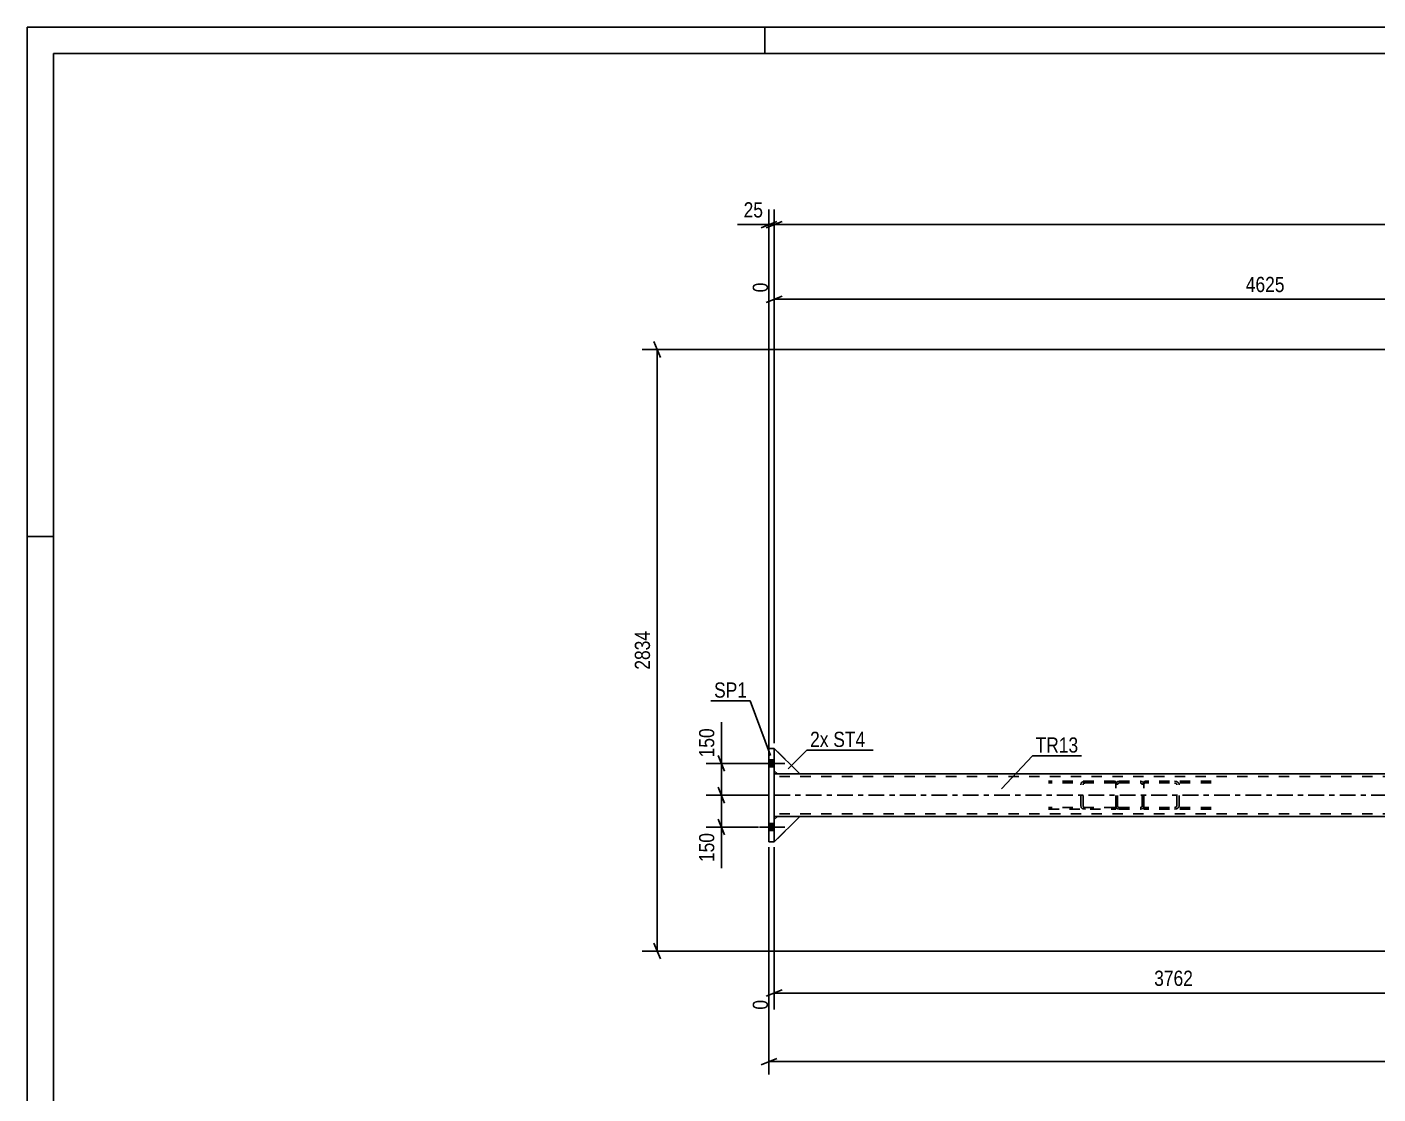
# Model space of a CAD drawing. Header units: millimetres. Extents: x -141 to 1048, y -561 to 280.
# Drawn here: x -140.8 to 113.7, y 79.3 to 280.4 of the extents above; entities that cross this region are included whole.
import ezdxf

# ---------------------------------------------------------------- set-up
doc = ezdxf.new("R2010")
doc.units = ezdxf.units.MM
doc.linetypes.add('DXK_LINE_DOT2', pattern=[3.9198, 1.9599, -1.9599])
doc.linetypes.add('DXK_LINE_DOT3', pattern=[5.9187, 2.979, -0.9799, 0.9799, -0.9799])
doc.styles.add('Arial Narrow', font='ARIALN.TTF', dxfattribs={"height": 0.2})

# ---------------------------------------------------------------- blocks, each defined once
blk = doc.blocks.new('Unknown-389626618-1160')
at = {"color": 5, "linetype": 'Continuous'}
for p, q in [((1048.2, 280.39), (-140.8, 280.39)), ((-140.8, 280.39), (-140.8, -560.61)), ((-1.8, 275.39), (-1.8, 280.39)), ((1043.2, 275.39), (-135.8, 275.39)), ((-135.8, 275.39), (-135.8, -555.61)), ((-135.8, 184.39), (-140.8, 184.39))]:
    blk.add_line(p, q, dxfattribs=at)
blk = doc.blocks.new('Part-389626618-34434 - 34395')
at = {"color": 2, "linetype": 'Continuous'}
for p, q in [((-1, 144.42), (0, 144.42)), ((-1, 126.82), (-1, 144.42)), ((0, 126.82), (0, 144.42)), ((0, 126.82), (-1, 126.82))]:
    blk.add_line(p, q, dxfattribs=at)
at = {"color": 7, "linetype": 'DXK_LINE_DOT2'}
for p, q in [((-1, 126.82), (-1, 144.42)), ((0, 144.42), (0, 126.82))]:
    blk.add_line(p, q, dxfattribs=at)
blk = doc.blocks.new('Part-389626618-34396 - 34395')
at = {"color": 7, "linetype": 'DXK_LINE_DOT2'}
for p, q in [((64.1, 138.26), (51.69, 138.26)), ((64.1, 137.94), (51.69, 137.94)), ((57.8, 137.86), (57.73, 137.62)), ((57.73, 133.62), (57.73, 137.62)), ((58.17, 137.62), (58.21, 137.74)), ((58.17, 133.62), (58.17, 137.62)), ((58.61, 138.26), (58.28, 138.21)), ((58.44, 137.91), (58.61, 137.94)), ((64.1, 138.26), (64.36, 138.22)), ((64.1, 137.94), (64.27, 137.91)), ((64.27, 137.91), (64.36, 137.87)), ((64.36, 133.01), (64.36, 138.22)), ((64.1, 133.3), (51.69, 133.3)), ((51.69, 132.98), (64.1, 132.98)), ((57.73, 133.62), (57.8, 133.37)), ((58.21, 133.49), (58.17, 133.62)), ((58.28, 133.02), (58.61, 132.98)), ((58.61, 133.3), (58.44, 133.32)), ((64.27, 133.32), (64.1, 133.3)), ((64.1, 132.98), (64.36, 133.01)), ((64.36, 133.36), (64.27, 133.32))]:
    blk.add_line(p, q, dxfattribs=at)
for centre, radius, start, end in [((58.48, 137.43), 0.802, 104.5547, 147.5896), ((58.54, 137.52), 0.401, 104.5547, 147.5896), ((58.48, 133.8), 0.802, 212.4104, 255.4453), ((58.54, 133.71), 0.401, 212.4104, 255.4453)]:
    blk.add_arc(centre, radius, start, end, dxfattribs=at)
blk = doc.blocks.new('Part-389626618-34398 - 34395')
at = {"color": 7, "linetype": 'DXK_LINE_DOT2'}
for p, q in [((69.9, 138.26), (69.64, 138.22)), ((69.64, 133.01), (69.64, 138.22)), ((69.64, 137.87), (69.73, 137.91)), ((69.73, 137.91), (69.9, 137.94)), ((82.31, 138.26), (69.9, 138.26)), ((82.31, 137.94), (69.9, 137.94)), ((75.72, 138.21), (75.39, 138.26)), ((75.39, 137.94), (75.56, 137.91)), ((75.79, 137.74), (75.83, 137.62)), ((75.83, 133.62), (75.83, 137.62)), ((76.27, 137.62), (76.2, 137.86)), ((76.27, 133.62), (76.27, 137.62)), ((69.73, 133.32), (69.64, 133.36)), ((69.64, 133.01), (69.9, 132.98)), ((69.9, 133.3), (69.73, 133.32)), ((82.31, 133.3), (69.9, 133.3)), ((82.31, 132.98), (69.9, 132.98)), ((75.56, 133.32), (75.39, 133.3)), ((75.39, 132.98), (75.72, 133.02)), ((75.83, 133.62), (75.79, 133.49)), ((76.2, 133.37), (76.27, 133.62))]:
    blk.add_line(p, q, dxfattribs=at)
for centre, radius, start, end in [((75.46, 137.52), 0.401, 32.4105, 75.4453), ((75.52, 137.43), 0.802, 32.4105, 75.4453), ((75.46, 133.71), 0.401, 284.5547, 327.5895), ((75.52, 133.8), 0.802, 284.5547, 327.5895)]:
    blk.add_arc(centre, radius, start, end, dxfattribs=at)
blk = doc.blocks.new('Part-389626618-34406 - 34395')
at = {"color": 7, "linetype": 'DXK_LINE_DOT2'}
for p, q in [((64.41, 137.86), (64.36, 137.62)), ((64.36, 133.62), (64.36, 137.62)), ((64.68, 137.62), (64.7, 137.74)), ((64.68, 133.62), (64.68, 137.62)), ((65, 138.26), (64.75, 138.21)), ((64.88, 137.91), (65, 137.94)), ((65, 138.26), (69, 138.26)), ((65, 137.94), (69, 137.94)), ((69.24, 138.21), (69, 138.26)), ((69, 137.94), (69.12, 137.91)), ((69.3, 137.74), (69.32, 137.62)), ((69.32, 133.62), (69.32, 137.62)), ((69.64, 137.62), (69.59, 137.86)), ((69.64, 133.62), (69.64, 137.62)), ((64.36, 133.62), (64.41, 133.37)), ((64.7, 133.49), (64.68, 133.62)), ((64.75, 133.02), (65, 132.98)), ((65, 133.3), (64.88, 133.32)), ((65, 133.3), (69, 133.3)), ((65, 132.98), (69, 132.98)), ((69.12, 133.32), (69, 133.3)), ((69, 132.98), (69.24, 133.02)), ((69.32, 133.62), (69.3, 133.49)), ((69.59, 133.37), (69.64, 133.62))]:
    blk.add_line(p, q, dxfattribs=at)
for centre, radius, start, end in [((65, 137.62), 0.64, 112.5, 157.5), ((65, 137.62), 0.32, 112.5, 157.5), ((69, 137.62), 0.32, 22.5, 67.5), ((69, 137.62), 0.64, 22.5, 67.5), ((65, 133.62), 0.64, 202.5, 247.5), ((65, 133.62), 0.32, 202.5, 247.5), ((69, 133.62), 0.32, 292.5, 337.5), ((69, 133.62), 0.64, 292.5, 337.5)]:
    blk.add_arc(centre, radius, start, end, dxfattribs=at)
blk = doc.blocks.new('Part-389626618-34448 - 34395')
at = {"color": 7, "linetype": 'DXK_LINE_DOT2'}
for p, q in [((4.8, 139.62), (0, 144.42)), ((0, 144.42), (0, 140.22)), ((0, 140.22), (0, 144.42)), ((0, 140.22), (0.6, 139.62)), ((0.6, 139.62), (4.8, 139.62))]:
    blk.add_line(p, q, dxfattribs=at)
blk = doc.blocks.new('Part-389626618-34449 - 34395')
at = {"color": 2, "linetype": 'Continuous'}
for p, q in [((4.8, 139.62), (0, 144.42)), ((0, 140.22), (0.6, 139.62)), ((4.8, 139.62), (0.6, 139.62))]:
    blk.add_line(p, q, dxfattribs=at)
at = {"color": 7, "linetype": 'DXK_LINE_DOT2'}
for p, q in [((0, 144.42), (0, 140.22)), ((0, 140.22), (0, 144.42))]:
    blk.add_line(p, q, dxfattribs=at)
blk = doc.blocks.new('Part-389626618-34450 - 34395')
at = {"color": 7, "linetype": 'DXK_LINE_DOT2'}
for p, q in [((4.8, 139.62), (0, 144.42)), ((0, 144.42), (0, 140.22)), ((0, 140.22), (0, 144.42)), ((0, 140.22), (0.6, 139.62)), ((0.6, 139.62), (4.8, 139.62))]:
    blk.add_line(p, q, dxfattribs=at)
blk = doc.blocks.new('Part-389626618-34451 - 34395')
at = {"color": 7, "linetype": 'DXK_LINE_DOT2'}
for p, q in [((0, 131.02), (0.6, 131.62)), ((4.8, 131.62), (0, 126.82)), ((0, 126.82), (0, 131.02)), ((0, 131.02), (0, 126.82)), ((0.6, 131.62), (4.8, 131.62))]:
    blk.add_line(p, q, dxfattribs=at)
blk = doc.blocks.new('Part-389626618-34452 - 34395')
at = {"color": 2, "linetype": 'Continuous'}
for p, q in [((0, 131.02), (0.6, 131.62)), ((4.8, 131.62), (0, 126.82)), ((4.8, 131.62), (0.6, 131.62))]:
    blk.add_line(p, q, dxfattribs=at)
at = {"color": 7, "linetype": 'DXK_LINE_DOT2'}
blk.add_line((0, 126.82), (0, 131.02), dxfattribs=at)
blk.add_line((0, 126.82), (0, 131.02), dxfattribs=at)
blk = doc.blocks.new('Part-389626618-34453 - 34395')
at = {"color": 7, "linetype": 'DXK_LINE_DOT2'}
for p, q in [((0, 131.02), (0.6, 131.62)), ((4.8, 131.62), (0, 126.82)), ((0, 126.82), (0, 131.02)), ((0, 131.02), (0, 126.82)), ((0.6, 131.62), (4.8, 131.62))]:
    blk.add_line(p, q, dxfattribs=at)
blk = doc.blocks.new('Part-389626618-34490 - 34395')
at = {"color": 2, "linetype": 'Continuous'}
for p, q in [((0.6, 139.62), (0, 139.62)), ((0, 138.66), (0, 132.58)), ((185, 139.62), (4.8, 139.62)), ((0.6, 131.62), (0, 131.62)), ((150.47, 131.62), (4.8, 131.62))]:
    blk.add_line(p, q, dxfattribs=at)
at = {"color": 7, "linetype": 'DXK_LINE_DOT2'}
for p, q in [((0, 139.62), (0, 138.66)), ((555.64, 139.14), (0, 139.14)), ((4.8, 139.62), (0.6, 139.62)), ((0, 131.62), (0, 132.58)), ((0, 132.1), (0, 132.58)), ((555.64, 132.1), (0, 132.1)), ((0, 131.62), (0, 131.69)), ((4.8, 131.62), (0.6, 131.62))]:
    blk.add_line(p, q, dxfattribs=at)
at = {"color": 7, "linetype": 'DXK_LINE_DOT3'}
blk.add_line((0, 135.62), (555.64, 135.62), dxfattribs=at)
blk = doc.blocks.new('Bolt-389626618-34549 - 34395')
at = {"linetype": 'Continuous'}
for points in [[(0, 140.96), (0, 142.28), (-1, 142.28), (-1, 140.96)], [(0, 140.96), (0, 142.28), (-1, 142.28), (-1, 140.96)], [(0, 128.96), (0, 130.28), (-1, 130.28), (-1, 128.96)], [(0, 128.96), (0, 130.28), (-1, 130.28), (-1, 128.96)]]:
    blk.add_hatch(color=1, dxfattribs=at).paths.add_polyline_path(points)
at = {"color": 1, "linetype": 'Continuous'}
for p, q in [((-2.76, 141.62), (2, 141.62)), ((-2.76, 141.62), (2, 141.62)), ((-1, 142.28), (0, 142.28)), ((-1, 142.28), (0, 142.28)), ((-1, 140.96), (0, 140.96)), ((-1, 140.96), (0, 140.96)), ((-1, 130.28), (0, 130.28)), ((-1, 130.28), (0, 130.28)), ((-2.76, 129.62), (2, 129.62)), ((-2.76, 129.62), (2, 129.62)), ((-1, 128.96), (0, 128.96)), ((-1, 128.96), (0, 128.96))]:
    blk.add_line(p, q, dxfattribs=at)
blk = doc.blocks.new('StraightDimension-389626618-52604 - 34395')
at = {"color": 7, "linetype": 'Continuous'}
for p, q in [((-10.56, 143.12), (-9.36, 140.12)), ((-2.75, 141.62), (-12.81, 141.62)), ((-9.96, 135.62), (-9.96, 141.62)), ((-1, 135.62), (-12.81, 135.62)), ((-9.36, 134.12), (-10.56, 137.12))]:
    blk.add_line(p, q, dxfattribs=at)
at = {"color": 0}
blk.add_wipeout([(-10.71, 148.83), (-14.91, 148.83), (-14.91, 142.14), (-10.71, 142.14)], dxfattribs=at)
at = {"color": 7, "linetype": 'Continuous'}
blk.add_line((-9.96, 141.62), (-9.96, 149.35), dxfattribs=at)
blk.add_line((-9.96, 141.62), (-9.96, 149.35), dxfattribs=at)
at = {"color": 3, "style": 'Arial Narrow'}
blk.add_text('150', height=2.863, rotation=90.0002, dxfattribs=at).set_placement((-11.31, 142.74))
blk = doc.blocks.new('StraightDimension-389626618-35744 - 34395')
at = {"color": 7, "linetype": 'Continuous'}
for p, q in [((150.47, 130.42), (150.47, 89.72)), ((0, 125.82), (0, 95.2)), ((1.5, 98.93), (-1.5, 97.73)), ((0, 98.33), (150.47, 98.33)), ((148.97, 97.73), (151.97, 98.93))]:
    blk.add_line(p, q, dxfattribs=at)
at = {"color": 0}
blk.add_wipeout([(79.49, 99.08), (79.49, 103.28), (70.98, 103.28), (70.98, 99.08)], dxfattribs=at)
at = {"color": 0, "linetype": 'Continuous'}
for points in [[(-0.6, 97.63), (-4.8, 97.63), (-4.8, 94.6), (-0.6, 94.6)], [(149.87, 97.63), (145.67, 97.63), (145.67, 89.12), (149.87, 89.12)]]:
    blk.add_wipeout(points, dxfattribs=at)
at = {"color": 3, "style": 'Arial Narrow'}
blk.add_text('3762', height=2.863, dxfattribs=at).set_placement((71.58, 99.68))
at = {"color": 3, "linetype": 'Continuous', "style": 'Arial Narrow'}
for s, height, p in [('0', 2.86, (-1.2, 95.2)), ('3762', 2.863, (149.27, 89.72))]:
    blk.add_text(s, height=height, rotation=90.0002, dxfattribs=at).set_placement(p)
blk = doc.blocks.new('StraightDimension-389626618-35883 - 34395')
at = {"color": 7, "linetype": 'Continuous'}
for p, q in [((185, 220.14), (185, 237.7)), ((0, 145.42), (0, 232.22)), ((1.5, 229.69), (-1.5, 228.49)), ((183.5, 228.49), (186.5, 229.69)), ((0, 229.09), (185, 229.09))]:
    blk.add_line(p, q, dxfattribs=at)
at = {"color": 0, "linetype": 'Continuous'}
for points in [[(184.4, 238.3), (180.2, 238.3), (180.2, 229.79), (184.4, 229.79)], [(-0.6, 232.82), (-4.8, 232.82), (-4.8, 229.79), (-0.6, 229.79)]]:
    blk.add_wipeout(points, dxfattribs=at)
at = {"color": 0}
blk.add_wipeout([(96.76, 229.84), (96.76, 234.04), (88.24, 234.04), (88.24, 229.84)], dxfattribs=at)
at = {"color": 3, "linetype": 'Continuous', "style": 'Arial Narrow'}
for s, height, p in [('4625', 2.863, (183.8, 230.39)), ('0', 2.86, (-1.2, 230.39))]:
    blk.add_text(s, height=height, rotation=90.0002, dxfattribs=at).set_placement(p)
at = {"color": 3, "style": 'Arial Narrow'}
blk.add_text('4625', height=2.863, dxfattribs=at).set_placement((88.84, 230.44))
blk = doc.blocks.new('StraightDimension-389626618-44296 - 34395')
at = {"color": 7, "linetype": 'Continuous'}
for p, q in [((0, 145.42), (0, 246)), ((1.5, 243.75), (-1.5, 242.55)), ((0, 243.15), (566.54, 243.15))]:
    blk.add_line(p, q, dxfattribs=at)
blk = doc.blocks.new('StraightDimension-389626618-44297 - 34395')
at = {"color": 7, "linetype": 'Continuous'}
for p, q in [((-1, 127.82), (-1, 246)), ((0, 145.42), (0, 246)), ((-2.5, 242.55), (0.5, 243.75)), ((1.5, 243.75), (-1.5, 242.55)), ((-1, 243.15), (0, 243.15))]:
    blk.add_line(p, q, dxfattribs=at)
at = {"color": 0}
blk.add_wipeout([(-1.53, 243.9), (-1.53, 248.1), (-6.38, 248.1), (-6.38, 243.9)], dxfattribs=at)
at = {"color": 7, "linetype": 'Continuous'}
blk.add_line((-1, 243.15), (-6.91, 243.15), dxfattribs=at)
blk.add_line((-1, 243.15), (-6.91, 243.15), dxfattribs=at)
at = {"color": 3, "style": 'Arial Narrow'}
blk.add_text('25', height=2.863, dxfattribs=at).set_placement((-5.78, 244.5))
blk = doc.blocks.new('StraightDimension-389626618-44362 - 34395')
at = {"color": 7, "linetype": 'Continuous'}
for p, q in [((-1, 125.82), (-1, 83)), ((0.5, 86), (-2.5, 84.8)), ((-1, 85.4), (567.54, 85.4))]:
    blk.add_line(p, q, dxfattribs=at)
blk = doc.blocks.new('StraightDimension-389626618-47125 - 34395')
at = {"color": 7, "linetype": 'Continuous'}
for p, q in [((184.48, 219.62), (-24.92, 219.62)), ((-21.47, 218.12), (-22.67, 221.12)), ((-22.07, 106.25), (-22.07, 219.62)), ((-22.67, 107.75), (-21.47, 104.75)), ((179.5, 106.25), (-24.92, 106.25))]:
    blk.add_line(p, q, dxfattribs=at)
at = {"color": 0}
blk.add_wipeout([(-22.82, 167.19), (-27.02, 167.19), (-27.02, 158.67), (-22.82, 158.67)], dxfattribs=at)
at = {"color": 3, "style": 'Arial Narrow'}
blk.add_text('2834', height=2.863, rotation=90.0002, dxfattribs=at).set_placement((-23.42, 159.27))
blk = doc.blocks.new('StraightDimension-389626618-52605 - 34395')
at = {"color": 7, "linetype": 'Continuous'}
for p, q in [((-1, 135.62), (-12.81, 135.62)), ((-10.56, 137.12), (-9.36, 134.12)), ((-9.96, 129.62), (-9.96, 135.62)), ((-9.36, 128.12), (-10.56, 131.12)), ((-2.96, 129.62), (-12.81, 129.62))]:
    blk.add_line(p, q, dxfattribs=at)
at = {"color": 0}
blk.add_wipeout([(-10.71, 129.09), (-14.91, 129.09), (-14.91, 122.41), (-10.71, 122.41)], dxfattribs=at)
at = {"color": 7, "linetype": 'Continuous'}
blk.add_line((-9.96, 129.62), (-9.96, 121.88), dxfattribs=at)
blk.add_line((-9.96, 129.62), (-9.96, 121.88), dxfattribs=at)
at = {"color": 3, "style": 'Arial Narrow'}
blk.add_text('150', height=2.863, rotation=90.0002, dxfattribs=at).set_placement((-11.31, 123.01))
blk = doc.blocks.new('Mark-389626618-37636 - 34395')
at = {"color": 0}
blk.add_wipeout([(-5.13, 154), (-5.13, 157), (-11.34, 157), (-11.34, 154)], dxfattribs=at)
blk.add_wipeout([(-5.13, 154), (-5.13, 157), (-11.34, 157), (-11.34, 154)], dxfattribs=at)
at = {"color": 30, "linetype": 'Continuous'}
for p in [(-11.94, 153.4), (-0.7, 143.08)]:
    blk.add_line(p, (-4.53, 153.4), dxfattribs=at)
at = {"color": 3, "style": 'Arial Narrow'}
blk.add_text('SP1', height=2.863, dxfattribs=at).set_placement((-11.34, 154))
blk = doc.blocks.new('Mark-389626618-37654 - 34395')
at = {"color": 0}
blk.add_wipeout([(57.28, 143.64), (57.28, 146.64), (49.24, 146.64), (49.24, 143.64)], dxfattribs=at)
blk.add_wipeout([(57.28, 143.64), (57.28, 146.64), (49.24, 146.64), (49.24, 143.64)], dxfattribs=at)
at = {"color": 30, "linetype": 'Continuous'}
for p, q in [((42.82, 136.81), (48.64, 143.04)), ((48.64, 143.04), (57.88, 143.04))]:
    blk.add_line(p, q, dxfattribs=at)
at = {"color": 3, "style": 'Arial Narrow'}
blk.add_text('TR13', height=2.863, dxfattribs=at).set_placement((49.24, 143.64))
blk = doc.blocks.new('MarkSet-389626618-37833 - 34395')
at = {"color": 0}
blk.add_wipeout([(10.22, 144.71), (10.22, 147.71), (6.75, 147.71), (6.75, 144.71)], dxfattribs=at)
blk.add_wipeout([(10.22, 144.71), (10.22, 147.71), (6.75, 147.71), (6.75, 144.71)], dxfattribs=at)
at = {"color": 30, "linetype": 'Continuous'}
blk.add_line((2.62, 140.57), (6.15, 144.11), dxfattribs=at)
at = {"color": 0}
blk.add_wipeout([(17.15, 144.71), (17.15, 147.71), (11.12, 147.71), (11.12, 144.71)], dxfattribs=at)
blk.add_wipeout([(17.15, 144.71), (17.15, 147.71), (11.12, 147.71), (11.12, 144.71)], dxfattribs=at)
at = {"color": 30, "linetype": 'Continuous'}
blk.add_line((6.15, 144.11), (18.65, 144.11), dxfattribs=at)
at = {"color": 3, "style": 'Arial Narrow'}
for s, p in [('2x', (6.75, 144.71)), ('ST4', (11.12, 144.71))]:
    blk.add_text(s, height=2.863, dxfattribs=at).set_placement(p)

msp = doc.modelspace()

# ---------------------------------------------------------------- block references
for name in ['Unknown-389626618-1160', 'Part-389626618-34434 - 34395', 'Part-389626618-34448 - 34395', 'Part-389626618-34449 - 34395', 'Part-389626618-34450 - 34395', 'Bolt-389626618-34549 - 34395', 'Part-389626618-34490 - 34395', 'Part-389626618-34396 - 34395', 'Part-389626618-34406 - 34395', 'Part-389626618-34398 - 34395', 'Part-389626618-34451 - 34395', 'Part-389626618-34452 - 34395', 'Part-389626618-34453 - 34395']:
    msp.add_blockref(name, (0, 0))

# ---------------------------------------------------------------- next in the draw order: block references
for name in ['StraightDimension-389626618-52604 - 34395', 'StraightDimension-389626618-35744 - 34395']:
    msp.add_blockref(name, (0, 0))

# ---------------------------------------------------------------- next in the draw order: block references
for name in ['StraightDimension-389626618-35883 - 34395', 'StraightDimension-389626618-44362 - 34395']:
    msp.add_blockref(name, (0, 0))

# ---------------------------------------------------------------- next in the draw order: block references
msp.add_blockref('StraightDimension-389626618-44296 - 34395', (0, 0))

# ---------------------------------------------------------------- next in the draw order: block references
msp.add_blockref('StraightDimension-389626618-44297 - 34395', (0, 0))

# ---------------------------------------------------------------- next in the draw order: block references
msp.add_blockref('StraightDimension-389626618-47125 - 34395', (0, 0))

# ---------------------------------------------------------------- next in the draw order: block references
for name in ['Mark-389626618-37636 - 34395', 'MarkSet-389626618-37833 - 34395', 'Mark-389626618-37654 - 34395', 'StraightDimension-389626618-52605 - 34395']:
    msp.add_blockref(name, (0, 0))

doc.saveas('drawing.dxf')
